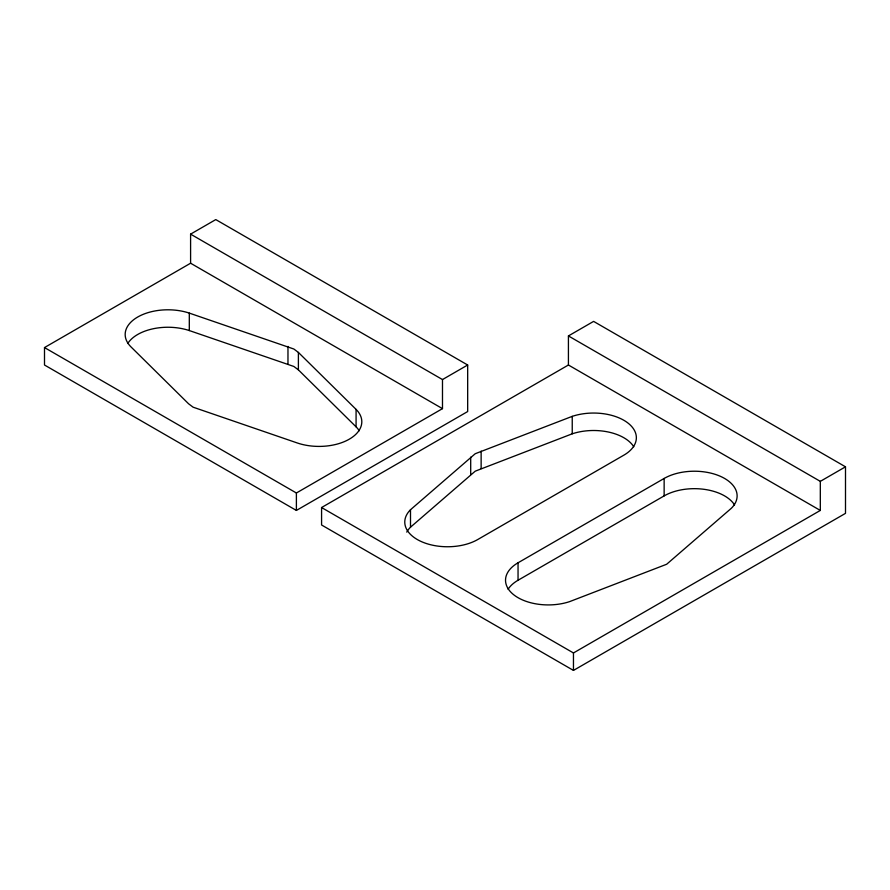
<?xml version="1.0" encoding="UTF-8"?>
<svg xmlns="http://www.w3.org/2000/svg" width="890" height="890" viewBox="0 0 890 890"><rect width="100%" height="100%" fill="white"/><g stroke="black" fill="none" stroke-linecap="round" stroke-linejoin="round"><path stroke-width="1.33" d="M410.501 509.736L475.227 453.722L572.237 416.353A42.742 24.675 0 0 1 627.528 422.705A42.742 24.675 0 0 1 623.834 455.179L477.741 539.529A42.742 24.675 0 0 1 421.493 541.654A42.742 24.675 0 0 1 410.501 509.736L410.501 527.192A42.742 24.675 0 0 0 406.752 532.109M410.501 527.192L475.227 471.177L572.237 433.808A42.742 24.675 0 0 1 633.78 446.747M190.594 234.137L215.781 219.585L467.673 365.011L467.673 411.547L296.392 510.437L44.5 365.011L44.5 347.567L190.594 263.218L442.486 408.644L442.486 379.563L190.594 234.137L190.594 263.218M442.486 379.563L467.673 365.011M44.5 347.567L296.392 492.993L442.486 408.644M568.421 335.93L593.608 321.39L845.5 466.816L845.5 513.352L573.46 670.415L321.579 524.989L321.579 507.534L568.421 365.011L820.313 510.437L820.313 481.357L568.421 335.93L568.421 365.011M518.047 562.792L664.14 478.453A42.742 24.675 0 0 1 720.388 476.317A42.742 24.675 0 0 1 731.391 508.234L666.666 564.249L569.644 601.618A42.742 24.675 0 0 1 514.364 595.265A42.742 24.675 0 0 1 518.047 562.792L518.047 580.247A42.742 24.675 0 0 0 508.101 589.258M518.047 580.247L664.14 495.897A42.742 24.675 0 0 1 734.539 504.919M820.313 481.357L845.5 466.816M321.579 507.534L573.46 652.96L820.313 510.437M356.078 409.389A42.742 24.675 0 0 1 349.281 439.182A42.742 24.675 0 0 1 297.683 443.109L193.108 407.186L188.58 403.782L130.908 346.822A42.742 24.675 0 0 1 137.694 317.029A42.742 24.675 0 0 1 189.303 313.102L293.867 349.025L298.395 352.429L356.078 409.389L356.078 426.844A42.742 24.675 0 0 1 359.226 430.749M127.748 343.495A42.742 24.675 0 0 1 189.303 330.557L293.867 366.469L298.395 369.873L356.078 426.844M664.14 478.453L664.14 495.897M573.46 652.96L573.46 670.415M572.237 416.353L572.237 433.808M481.134 451.108L481.134 468.563M470.699 457.137L470.699 474.581M298.395 352.429L298.395 369.873M296.392 492.993L296.392 510.437M287.971 346.399L287.971 363.854M189.303 313.102L189.303 330.557"/></g></svg>
